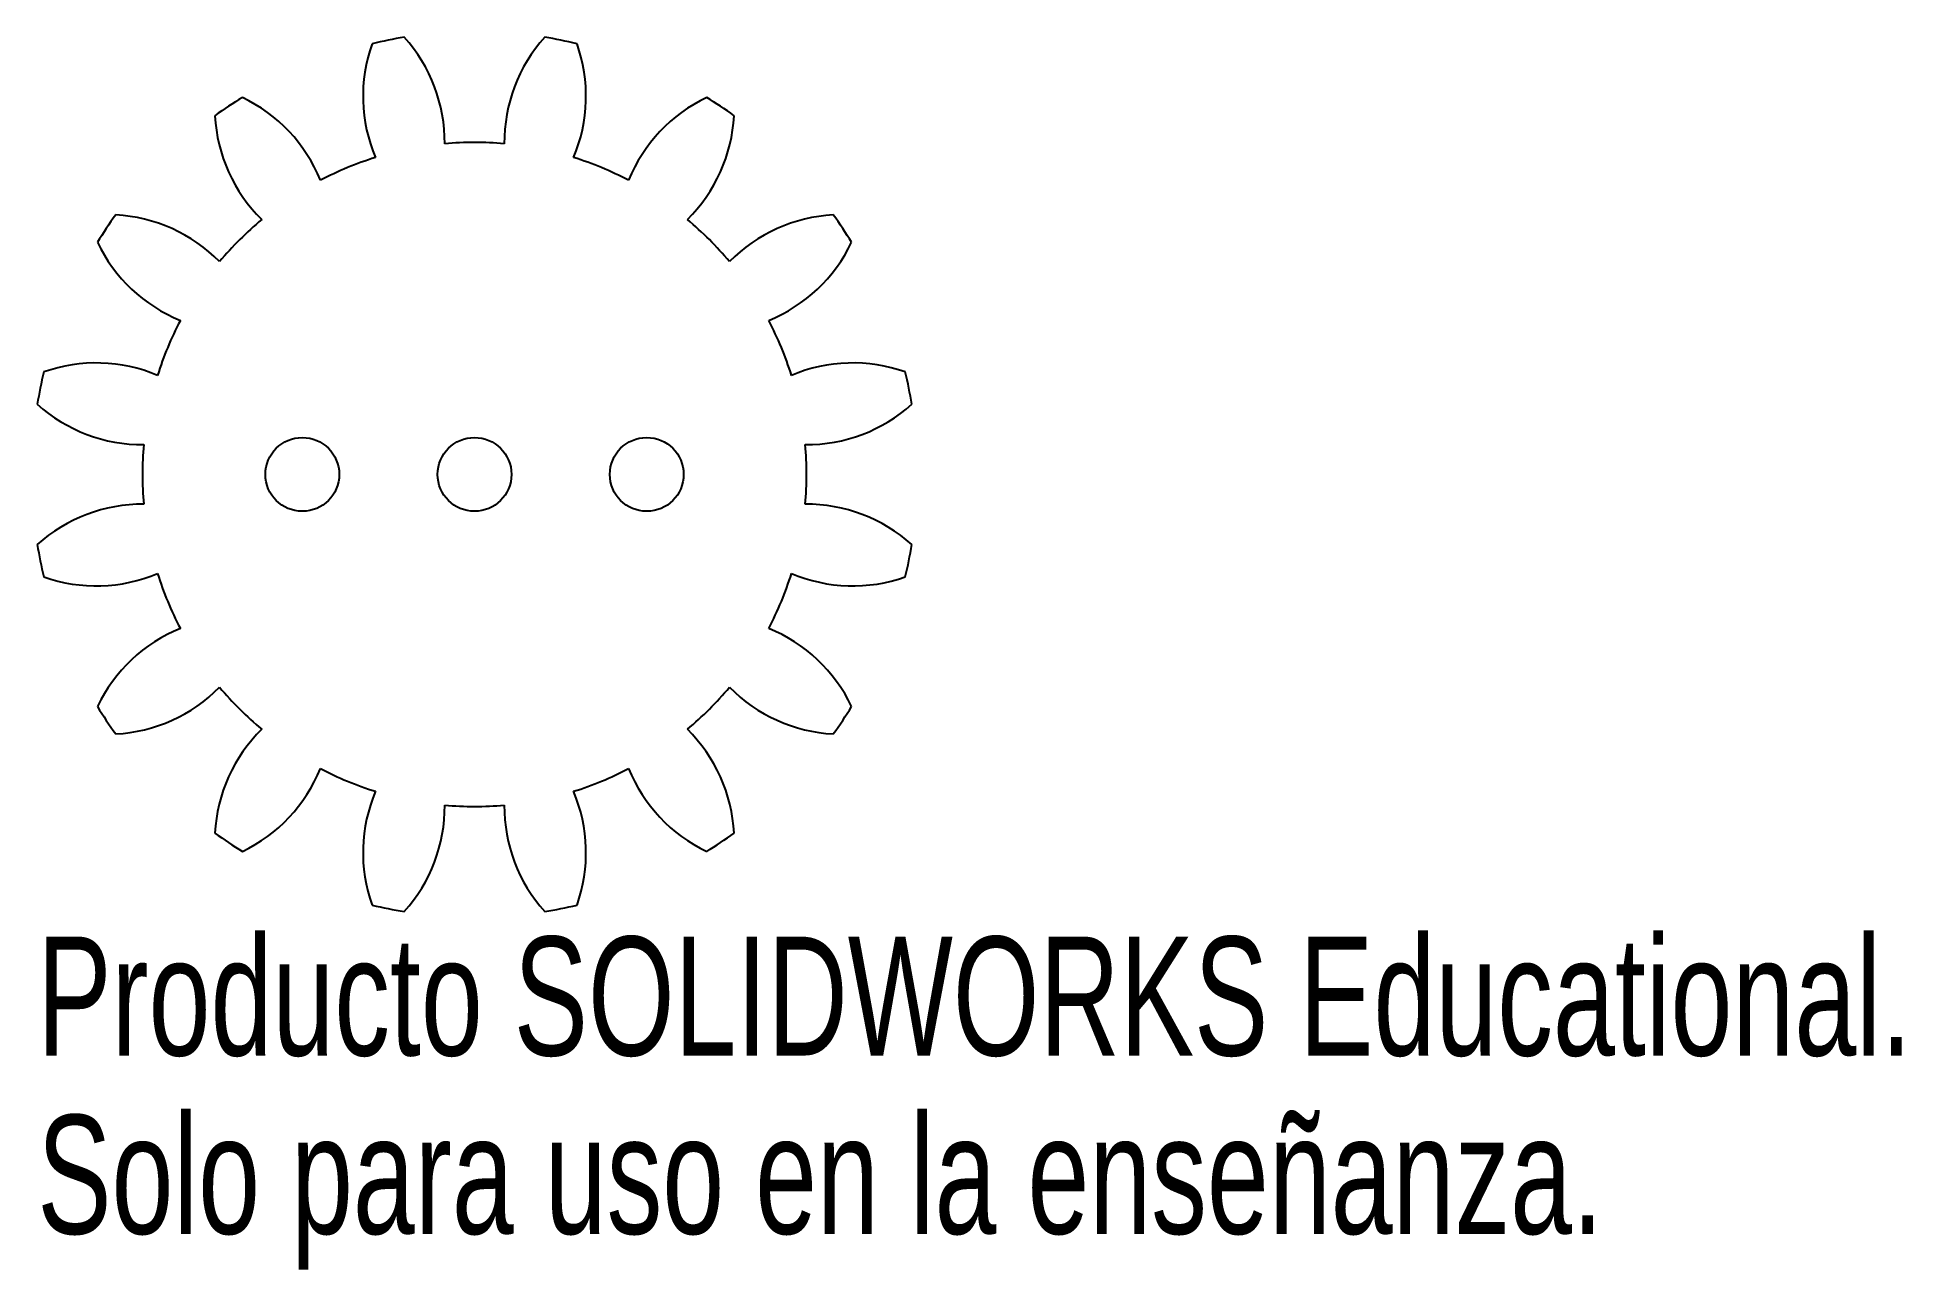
# Model space of a CAD drawing. Header units: millimetres. Extents: x -17.8 to 58, y -32.3 to 17.8.
import ezdxf

# ---------------------------------------------------------------- set-up
doc = ezdxf.new("R2010")
doc.units = ezdxf.units.MM
doc.styles.add('SLDTEXTSTYLE0', font='TXT', dxfattribs={"width": 0.7})

msp = doc.modelspace()

# ---------------------------------------------------------------- linework, layer by layer
at = {"color": 7, "linetype": 'Continuous', "lineweight": 25}
for centre in [(-7, 0), (0, 0), (7, 0)]:
    msp.add_circle(centre, 1.5, dxfattribs=at)
for centre, radius, start, end in [((1.868, 15.377), 6.4, 160.52163, 202.92303), ((0, 0), 18, 99.11944, 103.38056), ((-7.611, 13.492), 6.4, 359.57697, 41.97837), ((7.611, 13.492), 6.4, 138.02163, 180.42303), ((0, 0), 18, 76.61944, 80.88056), ((-1.868, 15.377), 6.4, 337.07697, 19.47837), ((0, 0), 18, 121.61944, 125.88056), ((-12.194, 9.552), 6.4, 22.07697, 64.47837), ((12.194, 9.552), 6.4, 115.52163, 157.92303), ((0, 0), 18, 54.11944, 58.38056), ((-4.159, 14.922), 6.4, 183.02163, 225.42303), ((4.159, 14.922), 6.4, 314.57697, 356.97837), ((0, 0), 13.499, 107.35393, 117.64607), ((0, 0), 13.499, 84.85393, 95.14607), ((0, 0), 13.499, 62.35393, 72.64607), ((0, 0), 18, 144.11944, 148.38056), ((-14.922, 4.159), 6.4, 44.57697, 86.97837), ((0, 0), 13.499, 129.85393, 140.14607), ((0, 0), 13.499, 39.85393, 50.14607), ((14.922, 4.159), 6.4, 93.02163, 135.42303), ((0, 0), 18, 31.61944, 35.88056), ((-9.552, 12.194), 6.4, 205.52163, 247.92303), ((9.552, 12.194), 6.4, 292.07697, 334.47837), ((0, 0), 13.499, 152.35393, 162.64607), ((0, 0), 13.499, 17.35393, 27.64607), ((0, 0), 18, 166.61944, 170.88056), ((-15.377, -1.868), 6.4, 67.07697, 109.47837), ((15.377, -1.868), 6.4, 70.52163, 112.92303), ((0, 0), 18, 9.11944, 13.38056), ((-13.492, 7.611), 6.4, 228.02163, 270.42303), ((13.492, 7.611), 6.4, 269.57697, 311.97837), ((0, 0), 13.499, 174.85393, 185.14607), ((0, 0), 13.499, 354.85393, 5.14607), ((-13.492, -7.611), 6.4, 89.57697, 131.97837), ((13.492, -7.611), 6.4, 48.02163, 90.42303), ((0, 0), 18, 189.11944, 193.38056), ((0, 0), 18, 346.61944, 350.88056), ((-15.377, 1.868), 6.4, 250.52163, 292.92303), ((0, 0), 13.499, 197.35393, 207.64607), ((0, 0), 13.499, 332.35393, 342.64607), ((15.377, 1.868), 6.4, 247.07697, 289.47837), ((-9.552, -12.194), 6.4, 112.07697, 154.47837), ((9.552, -12.194), 6.4, 25.52163, 67.92303), ((-14.922, -4.159), 6.4, 273.02163, 315.42303), ((0, 0), 13.499, 219.85393, 230.14607), ((0, 0), 13.499, 309.85393, 320.14607), ((14.922, -4.159), 6.4, 224.57697, 266.97837), ((0, 0), 18, 211.61944, 215.88056), ((0, 0), 18, 324.11944, 328.38056), ((-4.159, -14.922), 6.4, 134.57697, 176.97837), ((4.159, -14.922), 6.4, 3.02163, 45.42303), ((-12.194, -9.552), 6.4, 295.52163, 337.92303), ((0, 0), 13.499, 242.35393, 252.64607), ((0, 0), 13.499, 287.35393, 297.64607), ((12.194, -9.552), 6.4, 202.07697, 244.47837), ((1.868, -15.377), 6.4, 157.07697, 199.47837), ((-7.611, -13.492), 6.4, 318.02163, 0.42303), ((0, 0), 13.499, 264.85393, 275.14607), ((7.611, -13.492), 6.4, 179.57697, 221.97837), ((-1.868, -15.377), 6.4, 340.52163, 22.92303), ((0, 0), 18, 234.11944, 238.38056), ((0, 0), 18, 301.61944, 305.88056), ((0, 0), 18, 256.61944, 260.88056), ((0, 0), 18, 279.11944, 283.38056)]:
    msp.add_arc(centre, radius, start, end, dxfattribs=at)

# ---------------------------------------------------------------- texts
at = {"color": 7, "linetype": 'Continuous', "char_height": 4.83362, "attachment_point": 1, "style": 'SLDTEXTSTYLE0'}
for s, insert in [('Producto SOLIDWORKS Educational.', (-17.772, -18.792)), ('Solo para uso en la enseñanza.', (-17.772, -26.042))]:
    msp.add_mtext(s, dxfattribs=dict(at, insert=insert))

doc.saveas('drawing.dxf')
